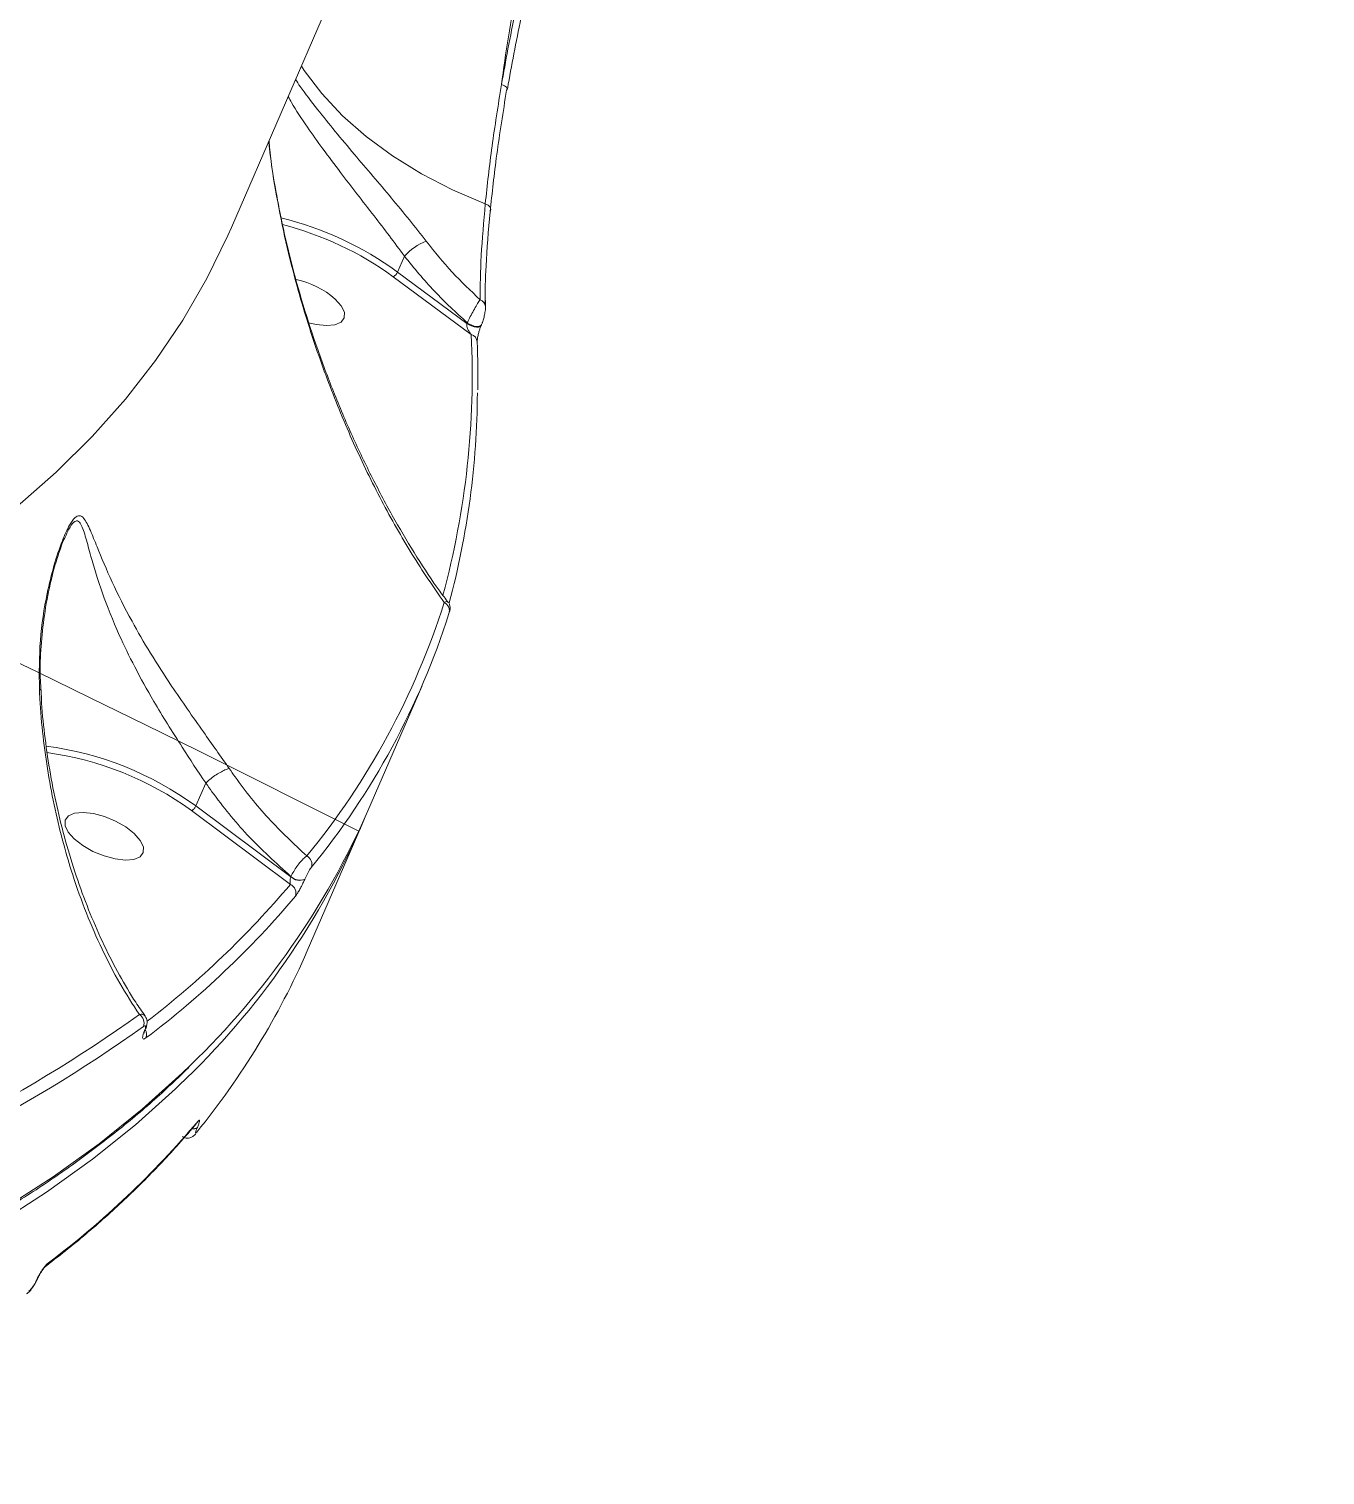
# Model space of a CAD drawing. Header units: millimetres. Extents: x -5550 to 7488, y -4093 to 4627.
# Drawn here: x -2476.7 to -2338.7, y 951.9 to 1105.8 of the extents above; entities that cross this region are included whole.
import ezdxf

# ---------------------------------------------------------------- set-up
doc = ezdxf.new("R2010")
doc.units = ezdxf.units.MM
doc.layers.add('DIKOM_ОБЪЕКТ', color=7, linetype='Continuous')

msp = doc.modelspace()

# ---------------------------------------------------------------- linework, layer by layer
at = {"layer": 'DIKOM_ОБЪЕКТ', "color": 7, "linetype": 'Continuous', "lineweight": 15}
for p, q in [((-2455.152, 1084.701), (-2338.701, 1353.593)), ((-2436.734, 1081.649), (-2437.465, 1079.962)), ((-2437.936, 1079.466), (-2429.629, 1073.308)), ((-2430.079, 1074.487), (-2437.465, 1079.962)), ((-2428.118, 1076.282), (-2428.112, 1076.929)), ((-2430.045, 1074.564), (-2430.079, 1074.487)), ((-2428.576, 1074.256), (-2428.542, 1074.334)), ((-2428.542, 1074.334), (-2428.526, 1074.427)), ((-2472.939, 1051.57), (-2472.863, 1051.739)), ((-2440.637, 1022.598), (-2434.897, 1035.852)), ((-2457.89, 1025.562), (-2458.946, 1023.123)), ((-2457.886, 1025.567), (-2457.89, 1025.562)), ((-2459.417, 1022.626), (-2448.884, 1014.779)), ((-2448.831, 1015.587), (-2458.946, 1023.123)), ((-2447.092, 1007.693), (-2441.352, 1020.947)), ((-2448.819, 1015.614), (-2448.831, 1015.587)), ((-2447.353, 1015.307), (-2447.341, 1015.334)), ((-2464.41, 999.207), (-2464.446, 999.122)), ((-2464.377, 999.207), (-2464.34, 999.293)), ((-2458.802, 988.87), (-2458.791, 988.897)), ((-2475.884, 972.712), (-2475.921, 972.627)), ((-2475.851, 972.712), (-2475.815, 972.798))]:
    msp.add_line(p, q, dxfattribs=at)
at = {"layer": 'DIKOM_ОБЪЕКТ', "color": 7, "linetype": 'Continuous', "lineweight": 15, "flags": 128}
for points in [[(-2447.716, 1101.871), (-2447.417, 1101.419), (-2445.547, 1098.958), (-2443.341, 1096.605), (-2440.82, 1094.384), (-2438.009, 1092.316), (-2434.937, 1090.421), (-2431.633, 1088.72), (-2428.13, 1087.227)], [(-2426.401, 1099.912), (-2426.237, 1099.853), (-2426.092, 1099.784), (-2425.972, 1099.709), (-2425.881, 1099.63), (-2425.822, 1099.549), (-2425.798, 1099.471), (-2425.798, 1099.47)], [(-2425.798, 1099.47), (-2425.81, 1099.397), (-2425.856, 1099.33)], [(-2428.13, 1087.227), (-2427.968, 1087.157), (-2427.826, 1087.069), (-2427.71, 1086.967), (-2427.623, 1086.854), (-2427.569, 1086.734), (-2427.549, 1086.611), (-2427.564, 1086.49), (-2427.614, 1086.376)], [(-2455.152, 1084.701), (-2455.534, 1083.835), (-2457.781, 1079.259), (-2460.352, 1074.829), (-2463.245, 1070.549), (-2466.456, 1066.424), (-2469.982, 1062.457), (-2473.821, 1058.652), (-2477.969, 1055.012)], [(-2444.106, 1077.084), (-2443.466, 1076.361), (-2443.137, 1075.674), (-2443.146, 1075.077), (-2443.491, 1074.619), (-2444.145, 1074.339), (-2445.054, 1074.257), (-2446.146, 1074.381), (-2446.914, 1074.568)], [(-2428.109, 1076.283), (-2428.108, 1076.254), (-2428.108, 1076.252)], [(-2430.045, 1074.564), (-2429.817, 1074.42), (-2429.561, 1074.3), (-2429.297, 1074.215), (-2429.045, 1074.171), (-2428.827, 1074.173), (-2428.66, 1074.219), (-2428.557, 1074.306), (-2428.542, 1074.334)], [(-2430.079, 1074.487), (-2429.851, 1074.342), (-2429.595, 1074.222), (-2429.33, 1074.137), (-2429.079, 1074.094), (-2428.861, 1074.095), (-2428.694, 1074.141), (-2428.59, 1074.228), (-2428.577, 1074.253)], [(-2465.506, 1020.185), (-2464.867, 1019.463), (-2464.538, 1018.775), (-2464.546, 1018.178), (-2464.891, 1017.721), (-2465.545, 1017.44), (-2466.455, 1017.358), (-2467.546, 1017.482), (-2468.731, 1017.802), (-2469.914, 1018.291), (-2470.999, 1018.911), (-2471.897, 1019.61), (-2472.537, 1020.333), (-2472.866, 1021.021), (-2472.858, 1021.618), (-2472.512, 1022.075), (-2471.859, 1022.356), (-2470.949, 1022.438), (-2469.858, 1022.314), (-2468.672, 1021.994), (-2467.489, 1021.505), (-2466.405, 1020.885), (-2465.506, 1020.185)], [(-2459.508, 995.538), (-2460.4, 994.678), (-2464.675, 990.835), (-2469.254, 987.16), (-2474.134, 983.656), (-2479.31, 980.324)], [(-2480.025, 978.674), (-2474.849, 982.005), (-2469.969, 985.51), (-2465.39, 989.185), (-2461.115, 993.027), (-2460.735, 993.391)], [(-2458.84, 989.378), (-2458.806, 989.422), (-2458.719, 989.575)]]:
    msp.add_lwpolyline(points, dxfattribs=at)
at = {"layer": 'DIKOM_ОБЪЕКТ', "color": 7, "linetype": 'Continuous', "lineweight": 15}
for centre, radius, start, end in [((-3408.412, -890.39), 2141.49, 63.161502, 84.933205), ((-2458.492, 1051.014), 35.779, 54.00617, 76.07759), ((-2458.336, 1051.375), 34.716, 54.01231, 75.63145), ((-2432.401, 1077.845), 5.766, 110.5412, 138.72541), ((-2450.274, 1069.988), 9.402, 49.00581, 77.76467), ((-2438.319, 1080.301), 0.919, 294.6046, 338.33155), ((-2428.96, 1076.204), 0.855, 5.26517, 71.03193), ((-2519.273, 1068.993), 89.748, 344.87241, 2.7559), ((-2429.872, 1072.455), 0.887, 4.46236, 74.12689), ((-2517.728, 1067.614), 88.76, 345.06233, 359.66705), ((-2510.213, 1069.448), 81.531, 320.69348, 342.38082), ((-2432.87, 1043.921), 0.923, 339.31265, 66.84987), ((-2509.886, 1068.33), 81.713, 320.69362, 342.38032), ((-2479.401, 995.085), 34.706, 53.88739, 82.57043), ((-2479.265, 995.408), 33.686, 53.90073, 82.43442), ((-2518.746, 1056.957), 85.332, 313.96443, 336.25558), ((-2518.799, 1054.815), 84.525, 313.3891, 336.98955), ((-2447.601, 1016.915), 1.004, 339.70625, 61.83592), ((-2523.647, 1077.778), 97.766, 307.50062, 319.8809), ((-2449.307, 1013.857), 1.015, 339.92955, 65.37351), ((-2447.877, 1016.58), 1.377, 226.17953, 292.36576), ((-2447.866, 1016.607), 1.377, 226.17421, 292.38001), ((-2523.476, 1076.827), 98.248, 307.06582, 319.87325), ((-2522.805, 1040.64), 82.571, 320.75941, 336.48317), ((-2551.298, 1121.323), 148.157, 287.35955, 305.64377), ((-2465.529, 1000.023), 1.064, 339.56264, 57.70653), ((-2551.059, 1120.315), 148.482, 287.35938, 305.64397), ((-2464.573, 999.296), 0.215, 306.01822, 335.69157), ((-2464.528, 999.374), 0.204, 305.28972, 336.49847), ((-2465.183, 998.802), 0.995, 338.14023, 31.3285), ((-2533.845, 1052.897), 98.253, 307.06619, 319.87289), ((-2459.188, 989.384), 0.643, 254.82585, 306.86742), ((-2459.174, 989.406), 0.637, 255.39831, 306.95564), ((-2475.343, 974.804), 0.782, 306.8432, 336.88966), ((-2476.047, 972.8), 0.214, 306.01224, 335.63686), ((-2476.002, 972.88), 0.205, 305.3257, 336.71967)]:
    msp.add_arc(centre, radius, start, end, dxfattribs=at)
for points, knots in [([(-2426.401, 1099.912), (-2426.173, 1101.594), (-2425.713, 1104.979), (-2424.781, 1110.076), (-2423.719, 1115.088), (-2422.901, 1118.319), (-2422.491, 1119.942)], [0, 0, 0, 0, 0.2598526, 0.5228427, 0.7602293, 1, 1, 1, 1]), ([(-2421.985, 1119.818), (-2422.685, 1117.144), (-2423.746, 1113.092), (-2424.919, 1107.724), (-2425.724, 1103.736), (-2426.178, 1101.175), (-2426.401, 1099.912)], [0, 0, 0, 0, 0.3951688, 0.5986702, 0.8021683, 1, 1, 1, 1]), ([(-2425.761, 1099.468), (-2425.733, 1099.636), (-2425.507, 1100.999), (-2425.003, 1103.672), (-2424.241, 1107.468), (-2423.387, 1111.349), (-2422.446, 1115.263), (-2421.745, 1118.035), (-2421.339, 1119.484), (-2421.297, 1119.632)], [0, 0, 0, 0, 0.0264549, 0.2151953, 0.4052331, 0.5961261, 0.7873597, 0.9782543, 1, 1, 1, 1]), ([(-2434.424, 1083.245), (-2435.013, 1083.998), (-2436.208, 1085.524), (-2438.142, 1087.858), (-2440.121, 1090.203), (-2442.145, 1092.583), (-2444.149, 1094.968), (-2446.099, 1097.385), (-2447.526, 1099.23), (-2448.172, 1100.208), (-2448.332, 1100.451)], [0, 0, 0, 0, 0.1200775, 0.2433874, 0.3687438, 0.4969889, 0.6383509, 0.7828132, 0.9462233, 1, 1, 1, 1]), ([(-2426.401, 1099.912), (-2426.761, 1097.684), (-2427.489, 1093.175), (-2427.914, 1089.225), (-2428.13, 1087.227)], [0, 0, 0, 0, 0.4941632, 1, 1, 1, 1]), ([(-2427.614, 1086.376), (-2427.401, 1088.367), (-2426.97, 1092.397), (-2426.231, 1097.001), (-2425.856, 1099.33)], [0, 0, 0, 0, 0.4941742, 1, 1, 1, 1]), ([(-2449.118, 1098.634), (-2449.002, 1098.423), (-2448.45, 1097.42), (-2447.204, 1095.561), (-2445.44, 1093.071), (-2443.644, 1090.685), (-2441.796, 1088.29), (-2440.038, 1086.027), (-2438.316, 1083.789), (-2437.265, 1082.368), (-2436.734, 1081.649)], [0, 0, 0, 0, 0.0460062, 0.2187188, 0.3635841, 0.5112649, 0.6380542, 0.7675395, 0.8824095, 1, 1, 1, 1]), ([(-2432.077, 1044.788), (-2432.376, 1045.182), (-2433.527, 1046.698), (-2435.428, 1049.607), (-2437.781, 1053.52), (-2440.031, 1057.726), (-2442.181, 1062.196), (-2444.182, 1066.852), (-2445.974, 1071.598), (-2447.52, 1076.321), (-2448.821, 1081), (-2449.845, 1085.395), (-2450.595, 1089.429), (-2451.024, 1092.162), (-2451.159, 1093.625), (-2451.182, 1093.869)], [0, 0, 0, 0, 0.0324995, 0.1251554, 0.219117, 0.3144031, 0.4109861, 0.5089201, 0.6033056, 0.6930532, 0.7786478, 0.8607992, 0.9273934, 0.9878706, 1, 1, 1, 1]), ([(-2451.154, 1093.933), (-2451.128, 1093.608), (-2450.966, 1091.601), (-2450.361, 1087.996), (-2449.399, 1083.143), (-2447.982, 1077.581), (-2446.073, 1071.449), (-2443.56, 1064.844), (-2440.739, 1058.566), (-2438.135, 1053.632), (-2435.408, 1048.993), (-2433.66, 1046.448), (-2432.507, 1044.77)], [0, 0, 0, 0, 0.0160262, 0.0988726, 0.1844321, 0.2700143, 0.4010363, 0.5320949, 0.6664069, 0.8007285, 0.8685357, 1, 1, 1, 1]), ([(-2428.13, 1087.227), (-2428.296, 1085.324), (-2428.634, 1081.469), (-2428.666, 1078.511), (-2428.682, 1077.013)], [0, 0, 0, 0, 0.493817, 1, 1, 1, 1]), ([(-2428.156, 1076.65), (-2428.141, 1077.921), (-2428.109, 1080.726), (-2427.789, 1084.379), (-2427.614, 1086.376)], [0, 0, 0, 0, 0.4532363, 1, 1, 1, 1]), ([(-2428.682, 1077.013), (-2429.69, 1077.966), (-2431.718, 1079.883), (-2433.519, 1082.12), (-2434.424, 1083.245)], [0, 0, 0, 0, 0.4974097, 1, 1, 1, 1]), ([(-2436.734, 1081.649), (-2435.697, 1080.373), (-2433.609, 1077.806), (-2431.238, 1075.649), (-2430.045, 1074.564)], [0, 0, 0, 0, 0.4968482, 1, 1, 1, 1]), ([(-2428.682, 1077.013), (-2428.765, 1076.888), (-2428.93, 1076.639), (-2429.276, 1076.046), (-2429.632, 1075.39), (-2429.893, 1074.879), (-2430.015, 1074.626), (-2430.045, 1074.564)], [0, 0, 0, 0, 0.2415815, 0.4834048, 0.7164283, 0.9306373, 1, 1, 1, 1]), ([(-2428.485, 1074.49), (-2428.455, 1074.563), (-2428.367, 1074.78), (-2428.252, 1075.193), (-2428.145, 1075.713), (-2428.099, 1076.048), (-2428.109, 1076.24), (-2428.109, 1076.252)], [0, 0, 0, 0, 0.1203339, 0.3560946, 0.6171112, 0.9768492, 1, 1, 1, 1]), ([(-2430.079, 1074.487), (-2430.086, 1074.466), (-2430.097, 1074.432), (-2430.106, 1074.353), (-2430.101, 1074.276), (-2430.076, 1074.129), (-2430.003, 1073.906), (-2429.849, 1073.601), (-2429.707, 1073.411), (-2429.629, 1073.308)], [0, 0, 0, 0, 0.0447756, 0.0742537, 0.1535934, 0.1941644, 0.3790305, 0.6613069, 1, 1, 1, 1]), ([(-2428.988, 1072.536), (-2428.988, 1072.537), (-2428.988, 1072.545), (-2428.985, 1072.696), (-2428.949, 1072.972), (-2428.868, 1073.371), (-2428.759, 1073.76), (-2428.658, 1074.059), (-2428.599, 1074.198), (-2428.576, 1074.252)], [0, 0, 0, 0, 0.0399746, 0.1849157, 0.3972209, 0.6169383, 0.7837461, 0.9149921, 1, 1, 1, 1]), ([(-2428.922, 1067.413), (-2428.915, 1068.837), (-2428.908, 1070.531), (-2428.976, 1072.25), (-2428.987, 1072.524)], [0, 0, 0, 0, 0.8403917, 1, 1, 1, 1]), ([(-2455.392, 1027.106), (-2456.307, 1028.401), (-2457.793, 1030.502), (-2459.883, 1033.461), (-2461.813, 1036.289), (-2463.847, 1039.454), (-2466.027, 1043.202), (-2467.97, 1047.068), (-2469.3, 1050.27), (-2470.193, 1052.522), (-2470.758, 1053.708), (-2471.302, 1054.11), (-2471.82, 1053.883), (-2472.467, 1052.975), (-2473.27, 1051.201), (-2474.101, 1048.697), (-2474.963, 1045.147), (-2475.646, 1040.738), (-2475.624, 1037.278), (-2475.613, 1035.531)], [0, 0, 0, 0, 0.0742571, 0.1205058, 0.1678161, 0.2375785, 0.3094444, 0.4056698, 0.5047068, 0.56025, 0.6168549, 0.648477, 0.6753888, 0.7024596, 0.7386868, 0.7871102, 0.8368192, 0.9176538, 1, 1, 1, 1]), ([(-2472.863, 1051.739), (-2472.736, 1052.036), (-2472.436, 1052.743), (-2471.948, 1053.403), (-2471.504, 1053.553), (-2471.078, 1053.013), (-2470.667, 1051.681), (-2470.012, 1049.253), (-2468.973, 1045.834), (-2467.38, 1041.822), (-2465.495, 1037.921), (-2463.724, 1034.725), (-2461.982, 1031.842), (-2460.107, 1028.934), (-2458.735, 1026.78), (-2457.887, 1025.568), (-2457.886, 1025.567)], [0, 0, 0, 0, 0.0251039, 0.0596895, 0.0942542, 0.1362037, 0.2128305, 0.291637, 0.4282407, 0.5680856, 0.6669526, 0.768113, 0.8326901, 0.8985007, 0.9999667, 1, 1, 1, 1]), ([(-2475.437, 1035.429), (-2475.471, 1035.928), (-2475.576, 1037.499), (-2475.46, 1040.175), (-2475.113, 1043.464), (-2474.568, 1046.378), (-2473.979, 1048.685), (-2473.485, 1050.234), (-2473.119, 1051.225), (-2472.927, 1051.634), (-2472.875, 1051.744)], [0, 0, 0, 0, 0.0859255, 0.2709225, 0.4640118, 0.6644898, 0.7940472, 0.8924315, 0.9710653, 1, 1, 1, 1]), ([(-2956.211, 1047.443), (-2954.428, 1046.53), (-2949.258, 1043.884), (-2940.628, 1039.587), (-2930.298, 1034.591), (-2919.889, 1029.712), (-2909.41, 1024.953), (-2898.868, 1020.318), (-2888.272, 1015.81), (-2877.628, 1011.431), (-2866.946, 1007.187), (-2856.234, 1003.08), (-2845.499, 999.112), (-2834.749, 995.287), (-2823.993, 991.608), (-2813.238, 988.078), (-2802.493, 984.699), (-2791.766, 981.473), (-2781.065, 978.404), (-2770.397, 975.493), (-2759.771, 972.743), (-2749.195, 970.156), (-2738.677, 967.733), (-2728.224, 965.477), (-2717.845, 963.389), (-2707.547, 961.471), (-2697.338, 959.725), (-2687.226, 958.151), (-2677.217, 956.751), (-2667.321, 955.525), (-2657.543, 954.476), (-2647.892, 953.603), (-2638.375, 952.908), (-2628.998, 952.391), (-2619.769, 952.052), (-2610.695, 951.891), (-2601.783, 951.91), (-2593.038, 952.107), (-2584.468, 952.483), (-2576.079, 953.038), (-2567.878, 953.771), (-2559.87, 954.682), (-2552.062, 955.77), (-2544.46, 957.034), (-2537.068, 958.474), (-2529.893, 960.089), (-2522.941, 961.877), (-2516.216, 963.838), (-2509.723, 965.969), (-2503.469, 968.27), (-2497.457, 970.738), (-2491.692, 973.373), (-2486.178, 976.171), (-2480.921, 979.131), (-2475.925, 982.251), (-2471.19, 985.527), (-2466.732, 988.962), (-2462.888, 992.211), (-2460.653, 994.382), (-2459.708, 995.299)], [0, 0, 0, 0, 0.0093526, 0.0271224, 0.0448922, 0.0626619, 0.0804317, 0.0982017, 0.1159712, 0.1337409, 0.1515109, 0.1692808, 0.1870504, 0.2048205, 0.2225907, 0.2403612, 0.2581318, 0.2759023, 0.2936733, 0.3114445, 0.3292161, 0.346988, 0.3647601, 0.3825326, 0.4003058, 0.4180791, 0.4358532, 0.4536277, 0.4714026, 0.4891783, 0.5069546, 0.5247316, 0.5425094, 0.5602878, 0.5780672, 0.5958472, 0.6136283, 0.6314101, 0.6491928, 0.6669765, 0.6847609, 0.7025465, 0.7203326, 0.7381198, 0.7559073, 0.7736955, 0.7914839, 0.8092721, 0.8270598, 0.8448465, 0.8626315, 0.8804142, 0.8981937, 0.9159692, 0.9337395, 0.9515035, 0.9692603, 0.9870086, 1, 1, 1, 1]), ([(-2432.078, 1044.787), (-2432.084, 1044.804), (-2432.123, 1044.907), (-2432.285, 1044.883), (-2432.456, 1044.796), (-2432.507, 1044.77)], [0, 0, 0, 0, 0.1198343, 0.7376904, 1, 1, 1, 1]), ([(-2431.981, 1043.668), (-2431.967, 1043.711), (-2431.932, 1043.82), (-2431.902, 1043.934), (-2431.873, 1044.108), (-2431.872, 1044.308), (-2431.917, 1044.552), (-2432.014, 1044.711), (-2432.066, 1044.796)], [0, 0, 0, 0, 0.16448, 0.4097504, 0.5389859, 0.6536445, 0.8144399, 1, 1, 1, 1]), ([(-2475.613, 1035.531), (-2475.596, 1035.197), (-2475.512, 1033.516), (-2475.25, 1030.524), (-2474.521, 1025.258), (-2473.438, 1020.324), (-2471.979, 1015.425), (-2470.634, 1011.676), (-2468.952, 1007.816), (-2467.076, 1004.183), (-2465.666, 1002.009), (-2464.961, 1000.922)], [0, 0, 0, 0, 0.024294, 0.1222474, 0.2202173, 0.4215167, 0.5118883, 0.6322367, 0.7525901, 0.8762948, 1, 1, 1, 1]), ([(-2475.453, 1035.42), (-2475.449, 1035.424), (-2475.424, 1035.455), (-2475.499, 1035.493), (-2475.586, 1035.522), (-2475.613, 1035.531)], [0, 0, 0, 0, 0.1030025, 0.7241992, 1, 1, 1, 1]), ([(-2464.336, 1000.762), (-2464.679, 1001.245), (-2465.644, 1002.6), (-2467.109, 1005.104), (-2468.729, 1008.238), (-2470.216, 1011.611), (-2471.552, 1015.166), (-2472.714, 1018.863), (-2473.684, 1022.636), (-2474.46, 1026.447), (-2475.02, 1030.259), (-2475.344, 1033.248), (-2475.413, 1034.975), (-2475.431, 1035.421)], [0, 0, 0, 0, 0.0574749, 0.1614476, 0.2659875, 0.3709914, 0.4765459, 0.5800731, 0.6814425, 0.78003, 0.8755104, 0.9678344, 1, 1, 1, 1]), ([(-2455.392, 1027.106), (-2455.407, 1027.103), (-2455.534, 1027.079), (-2455.837, 1026.977), (-2456.361, 1026.715), (-2456.926, 1026.36), (-2457.467, 1025.958), (-2457.749, 1025.695), (-2457.886, 1025.567)], [0, 0, 0, 0, 0.0259943, 0.2202998, 0.4178885, 0.6154969, 0.8131002, 1, 1, 1, 1]), ([(-2447.127, 1017.801), (-2448.518, 1019.097), (-2451.245, 1021.639), (-2453.883, 1024.945), (-2455.185, 1026.809), (-2455.392, 1027.106)], [0, 0, 0, 0, 0.4665351, 0.9150056, 1, 1, 1, 1]), ([(-2457.89, 1025.562), (-2457.673, 1025.255), (-2456.296, 1023.318), (-2453.411, 1019.763), (-2450.404, 1017.046), (-2448.819, 1015.614)], [0, 0, 0, 0, 0.0814787, 0.5156612, 1, 1, 1, 1]), ([(-2459.417, 1022.626), (-2459.409, 1022.629), (-2459.387, 1022.636), (-2459.328, 1022.663), (-2459.235, 1022.728), (-2459.12, 1022.843), (-2459.016, 1022.981), (-2458.97, 1023.075), (-2458.946, 1023.123)], [0, 0, 0, 0, 0.0536889, 0.1414778, 0.3561442, 0.5707493, 0.7853768, 1, 1, 1, 1]), ([(-2447.127, 1017.801), (-2447.22, 1017.737), (-2447.422, 1017.6), (-2447.797, 1017.207), (-2448.185, 1016.707), (-2448.547, 1016.153), (-2448.728, 1015.794), (-2448.819, 1015.614)], [0, 0, 0, 0, 0.1847569, 0.3988148, 0.6012696, 0.7990276, 1, 1, 1, 1]), ([(-2447.341, 1015.334), (-2447.299, 1015.428), (-2447.215, 1015.615), (-2447.062, 1015.916), (-2446.905, 1016.197), (-2446.763, 1016.429), (-2446.692, 1016.523), (-2446.659, 1016.567)], [0, 0, 0, 0, 0.1950796, 0.3900486, 0.5932404, 0.8110702, 1, 1, 1, 1]), ([(-2448.831, 1015.587), (-2448.845, 1015.549), (-2448.864, 1015.501), (-2448.893, 1015.391), (-2448.917, 1015.253), (-2448.927, 1015.07), (-2448.916, 1014.905), (-2448.894, 1014.82), (-2448.884, 1014.779)], [0, 0, 0, 0, 0.1271687, 0.1626294, 0.340445, 0.5454673, 0.7831617, 1, 1, 1, 1]), ([(-2448.354, 1013.508), (-2448.305, 1013.572), (-2448.201, 1013.707), (-2447.992, 1014.042), (-2447.764, 1014.451), (-2447.539, 1014.893), (-2447.415, 1015.169), (-2447.353, 1015.307)], [0, 0, 0, 0, 0.1890136, 0.4045165, 0.6068364, 0.8033782, 1, 1, 1, 1]), ([(-2464.366, 1000.74), (-2464.406, 1000.797), (-2464.512, 1000.947), (-2464.756, 1000.96), (-2464.932, 1000.927), (-2464.961, 1000.922)], [0, 0, 0, 0, 0.3434678, 0.8948373, 1, 1, 1, 1]), ([(-2464.341, 999.301), (-2464.283, 999.446), (-2464.174, 999.718), (-2464.127, 1000.101), (-2464.171, 1000.469), (-2464.298, 1000.66), (-2464.349, 1000.738)], [0, 0, 0, 0, 0.3072269, 0.574545, 0.8284674, 1, 1, 1, 1]), ([(-2464.446, 999.122), (-2464.47, 999.065), (-2464.552, 998.869), (-2464.628, 998.592), (-2464.625, 998.367), (-2464.515, 998.274), (-2464.349, 998.375), (-2464.259, 998.431)], [0, 0, 0, 0, 0.0796138, 0.2756798, 0.4707578, 0.7105389, 1, 1, 1, 1]), ([(-2464.532, 999.651), (-2464.471, 999.687), (-2464.362, 999.752), (-2464.293, 999.689), (-2464.293, 999.546), (-2464.342, 999.37), (-2464.394, 999.245), (-2464.41, 999.207)], [0, 0, 0, 0, 0.3025322, 0.5346586, 0.7254734, 0.9170627, 1, 1, 1, 1]), ([(-2464.474, 998.931), (-2464.473, 998.937), (-2464.47, 998.95), (-2464.442, 999.049), (-2464.4, 999.151), (-2464.377, 999.208)], [0, 0, 0, 0, 0.2960663, 0.6043405, 1, 1, 1, 1]), ([(-2474.868, 974.183), (-2474.087, 974.788), (-2471.826, 976.541), (-2468.29, 979.556), (-2464.357, 983.28), (-2461.235, 986.57), (-2459.469, 988.64), (-2458.84, 989.379)], [0, 0, 0, 0, 0.129317, 0.3744339, 0.6194506, 0.8643331, 1, 1, 1, 1]), ([(-2458.854, 988.408), (-2458.887, 988.373), (-2458.952, 988.303), (-2458.98, 988.345), (-2458.949, 988.495), (-2458.878, 988.692), (-2458.82, 988.829), (-2458.802, 988.87)], [0, 0, 0, 0, 0.2336478, 0.467322, 0.6955507, 0.9086749, 1, 1, 1, 1]), ([(-2458.84, 989.378), (-2458.84, 989.378), (-2458.834, 989.385), (-2458.838, 989.382), (-2458.84, 989.378)], [0, 0, 0, 0, 0.076125, 1, 1, 1, 1]), ([(-2458.791, 988.897), (-2458.765, 988.958), (-2458.68, 989.157), (-2458.576, 989.445), (-2458.53, 989.665), (-2458.573, 989.728), (-2458.67, 989.626), (-2458.719, 989.575)], [0, 0, 0, 0, 0.0931556, 0.3039005, 0.5302288, 0.7652226, 1, 1, 1, 1]), ([(-2460.387, 987.948), (-2460.344, 987.916), (-2460.201, 987.807), (-2459.914, 987.756), (-2459.605, 987.783), (-2459.362, 987.877), (-2459.178, 988.001), (-2459.042, 988.129), (-2458.976, 988.214), (-2458.942, 988.257)], [0, 0, 0, 0, 0.0910573, 0.3017421, 0.4708003, 0.6166284, 0.7459541, 0.870785, 1, 1, 1, 1]), ([(-2474.624, 974.497), (-2474.638, 974.487), (-2474.737, 974.409), (-2474.935, 974.212), (-2475.221, 973.856), (-2475.479, 973.477), (-2475.71, 973.086), (-2475.826, 972.837), (-2475.884, 972.712)], [0, 0, 0, 0, 0.0392168, 0.2871954, 0.4952154, 0.6709818, 0.8352839, 1, 1, 1, 1]), ([(-2475.814, 972.798), (-2475.784, 972.865), (-2475.718, 973.011), (-2475.571, 973.276), (-2475.386, 973.57), (-2475.169, 973.868), (-2474.988, 974.079), (-2474.877, 974.176), (-2474.876, 974.177), (-2474.875, 974.178)], [0, 0, 0, 0, 0.1091419, 0.2385566, 0.3926294, 0.5781357, 0.7967107, 0.9631445, 1, 1, 1, 1]), ([(-2476.984, 971.178), (-2476.902, 971.241), (-2476.673, 971.418), (-2476.38, 971.786), (-2476.062, 972.27), (-2475.921, 972.566), (-2475.852, 972.711)], [0, 0, 0, 0, 0.1880479, 0.5271551, 0.7689771, 1, 1, 1, 1]), ([(-2475.921, 972.627), (-2475.959, 972.546), (-2476.034, 972.385), (-2476.183, 972.133), (-2476.346, 971.893), (-2476.527, 971.671), (-2476.654, 971.548), (-2476.718, 971.499), (-2476.727, 971.492)], [0, 0, 0, 0, 0.1673113, 0.3344511, 0.5091483, 0.713061, 0.9577471, 1, 1, 1, 1])]:
    msp.add_open_spline(points, degree=3, knots=knots, dxfattribs=at)

doc.saveas('drawing.dxf')
